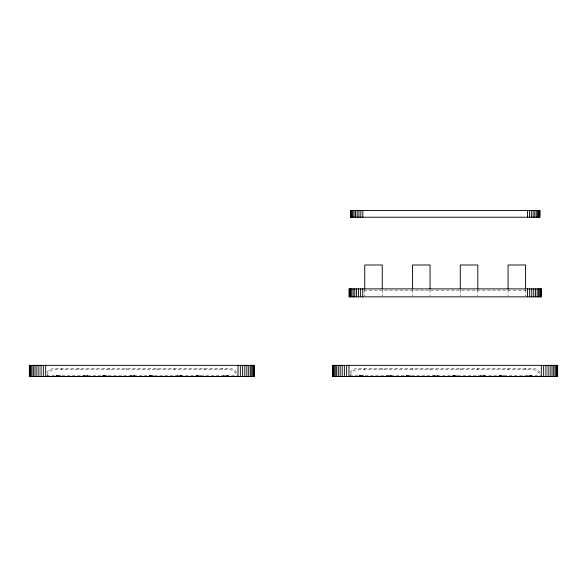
<?xml version="1.0" encoding="UTF-8"?>
<svg xmlns="http://www.w3.org/2000/svg" width="587" height="587" viewBox="0 0 587 587"><rect width="100%" height="100%" fill="white"/><g stroke="black" fill="none" stroke-linecap="round" stroke-linejoin="round"><path stroke-width="0.44" stroke-dasharray="2.94 2.2" d="M47.276 375.599C47.525 372.319 50.599 369.876 53.791 369.773L229.899 369.773C233.487 369.847 236.51 372.862 236.583 376.45M350.586 375.599C350.828 372.319 353.91 369.876 357.101 369.773L533.209 369.773C536.797 369.847 539.82 372.862 539.893 376.45M46.872 372.774L48.163 370.837L50.746 369.113L53.791 368.504L229.899 368.504L232.944 369.113L235.526 370.837L236.825 372.774M350.175 372.774L351.474 370.837L354.056 369.113L357.101 368.504L533.209 368.504L536.254 369.113L538.837 370.837L540.128 372.774M363.991 290.154L526.319 290.154M46.586 375.196L237.86 375.196M349.808 375.196L541.17 375.196M531.264 375.196L531.264 376.458M531.125 375.196L531.125 376.458M530.714 375.196L530.714 376.458M530.054 375.196L530.054 376.458M529.195 375.196L529.195 376.458M528.197 375.196L528.197 376.458M527.126 375.196L527.126 376.458M525.578 289.56L525.578 295.929M525.578 368.504L525.578 369.773M508.063 289.56L508.063 295.929M508.063 368.504L508.063 369.773M503.8 375.196L503.8 376.458M502.729 375.196L502.729 376.458M501.731 375.196L501.731 376.458M500.872 375.196L500.872 376.458M500.219 375.196L500.219 376.458M499.801 375.196L499.801 376.458M499.662 375.196L499.662 376.458M484.524 375.196L484.524 376.458M484.385 375.196L484.385 376.458M483.967 375.196L483.967 376.458M483.314 375.196L483.314 376.458M482.455 375.196L482.455 376.458M481.457 375.196L481.457 376.458M480.386 375.196L480.386 376.458M477.803 289.56L477.803 295.929M477.803 368.504L477.803 369.773M460.289 289.56L460.289 295.929M460.289 368.504L460.289 369.773M457.06 375.196L457.06 376.458M455.989 375.196L455.989 376.458M454.991 375.196L454.991 376.458M454.133 375.196L454.133 376.458M453.472 375.196L453.472 376.458M453.061 375.196L453.061 376.458M452.922 375.196L452.922 376.458M437.785 375.196L437.785 376.458M437.645 375.196L437.645 376.458M437.227 375.196L437.227 376.458M436.574 375.196L436.574 376.458M435.715 375.196L435.715 376.458M434.718 375.196L434.718 376.458M433.646 375.196L433.646 376.458M430.036 289.56L430.036 295.929M430.036 368.504L430.036 369.773M412.514 289.56L412.514 295.929M412.514 368.504L412.514 369.773M410.32 375.196L410.32 376.458M409.249 375.196L409.249 376.458M408.251 375.196L408.251 376.458M407.393 375.196L407.393 376.458M406.732 375.196L406.732 376.458M406.321 375.196L406.321 376.458M406.182 375.196L406.182 376.458M391.045 375.196L391.045 376.458M390.898 375.196L390.898 376.458M390.487 375.196L390.487 376.458M389.827 375.196L389.827 376.458M388.968 375.196L388.968 376.458M387.97 375.196L387.97 376.458M386.899 375.196L386.899 376.458M382.262 289.56L382.262 295.929M382.262 368.504L382.262 369.773M364.747 289.56L364.747 295.929M364.747 368.504L364.747 369.773M363.58 375.196L363.58 376.458M362.509 375.196L362.509 376.458M361.511 375.196L361.511 376.458M360.653 375.196L360.653 376.458M359.992 375.196L359.992 376.458M359.582 375.196L359.582 376.458M359.435 375.196L359.435 376.458M227.954 375.196L227.954 376.458M227.815 375.196L227.815 376.458M227.404 375.196L227.404 376.458M226.743 375.196L226.743 376.458M225.885 375.196L225.885 376.458M224.887 375.196L224.887 376.458M223.816 375.196L223.816 376.458M222.268 368.504L222.268 369.773M204.753 368.504L204.753 369.773M200.497 375.196L200.497 376.458M199.426 375.196L199.426 376.458M198.428 375.196L198.428 376.458M197.57 375.196L197.57 376.458M196.909 375.196L196.909 376.458M196.498 375.196L196.498 376.458M196.352 375.196L196.352 376.458M181.214 375.196L181.214 376.458M181.075 375.196L181.075 376.458M180.664 375.196L180.664 376.458M180.004 375.196L180.004 376.458M179.145 375.196L179.145 376.458M178.147 375.196L178.147 376.458M177.076 375.196L177.076 376.458M174.5 368.504L174.5 369.773M156.978 368.504L156.978 369.773M153.75 375.196L153.75 376.458M152.679 375.196L152.679 376.458M151.681 375.196L151.681 376.458M150.822 375.196L150.822 376.458M150.169 375.196L150.169 376.458M149.751 375.196L149.751 376.458M149.612 375.196L149.612 376.458M134.474 375.196L134.474 376.458M134.335 375.196L134.335 376.458M133.924 375.196L133.924 376.458M133.264 375.196L133.264 376.458M132.405 375.196L132.405 376.458M131.407 375.196L131.407 376.458M130.336 375.196L130.336 376.458M126.726 368.504L126.726 369.773M109.211 368.504L109.211 369.773M107.01 375.196L107.01 376.458M105.939 375.196L105.939 376.458M104.941 375.196L104.941 376.458M104.082 375.196L104.082 376.458M103.429 375.196L103.429 376.458M103.011 375.196L103.011 376.458M102.872 375.196L102.872 376.458M87.734 375.196L87.734 376.458M87.595 375.196L87.595 376.458M87.177 375.196L87.177 376.458M86.524 375.196L86.524 376.458M85.665 375.196L85.665 376.458M84.667 375.196L84.667 376.458M83.596 375.196L83.596 376.458M78.951 368.504L78.951 369.773M61.437 368.504L61.437 369.773M60.27 375.196L60.27 376.458M59.199 375.196L59.199 376.458M58.201 375.196L58.201 376.458M57.343 375.196L57.343 376.458M56.682 375.196L56.682 376.458M56.271 375.196L56.271 376.458M56.132 375.196L56.132 376.458"/><path stroke-width="0.88" d="M47.107 376.45L236.583 376.45M350.417 376.45L539.893 376.45M557.481 365.363L557.481 376.458M556.99 365.363L556.99 376.458M556.175 365.363L556.175 376.458M555.06 365.363L555.06 376.458M553.666 365.363L553.666 376.458M552.015 365.363L552.015 376.458M550.151 365.363L550.151 376.458M548.111 365.363L548.111 376.458M545.925 365.363L545.925 376.458M543.65 365.363L543.65 376.458M541.331 365.363L541.331 376.458M541.001 288.885L541.001 296.839M540.502 288.885L540.502 296.839M539.739 210.542L539.739 217.219M539.68 288.885L539.68 296.839M539.284 210.542L539.284 217.219M538.543 210.542L538.543 217.219M538.565 288.885L538.565 296.839M537.531 210.542L537.531 217.219M537.178 288.885L537.178 296.839M536.276 210.542L536.276 217.219M535.549 288.885L535.549 296.839M534.801 210.542L534.801 217.219M533.73 288.885L533.73 296.839M533.15 210.542L533.15 217.219M531.756 288.885L531.756 296.839M531.36 210.542L531.36 217.219M529.679 288.885L529.679 296.839M529.474 210.542L529.474 217.219M527.544 288.885L527.544 296.839M527.493 210.542L527.493 217.219M525.578 288.65L525.578 264.994L508.063 264.994L508.063 288.65M477.803 288.65L477.803 264.994L460.289 264.994L460.289 288.65M430.036 288.65L430.036 264.994L412.514 264.994L412.514 288.65M382.262 288.65L382.262 264.994L364.747 264.994L364.747 288.65M362.81 210.542L362.81 217.219M362.766 288.885L362.766 296.839M360.829 210.542L360.829 217.219M360.631 288.885L360.631 296.839M358.95 210.542L358.95 217.219M358.554 288.885L358.554 296.839M357.16 210.542L357.16 217.219M356.58 288.885L356.58 296.839M355.509 210.542L355.509 217.219M354.753 288.885L354.753 296.839M354.034 210.542L354.034 217.219M353.132 288.885L353.132 296.839M352.772 210.542L352.772 217.219M351.76 210.542L351.76 217.219M351.738 288.885L351.738 296.839M351.019 210.542L351.019 217.219M350.571 210.542L350.571 217.219M350.622 288.885L350.622 296.839M349.808 288.885L349.808 296.839M349.309 288.885L349.309 296.839M348.979 365.363L348.979 376.458M346.653 365.363L346.653 376.458M344.378 365.363L344.378 376.458M342.199 365.363L342.199 376.458M340.152 365.363L340.152 376.458M338.288 365.363L338.288 376.458M336.644 365.363L336.644 376.458M335.25 365.363L335.25 376.458M334.135 365.363L334.135 376.458M333.321 365.363L333.321 376.458M332.822 365.363L332.822 376.458M254.178 365.363L254.178 376.458M253.679 365.363L253.679 376.458M252.865 365.363L252.865 376.458M251.75 365.363L251.75 376.458M250.356 365.363L250.356 376.458M248.712 365.363L248.712 376.458M246.848 365.363L246.848 376.458M244.801 365.363L244.801 376.458M242.622 365.363L242.622 376.458M240.347 365.363L240.347 376.458M238.021 365.363L238.021 376.458M45.669 365.363L45.669 376.458M43.35 365.363L43.35 376.458M41.075 365.363L41.075 376.458M38.889 365.363L38.889 376.458M36.849 365.363L36.849 376.458M34.985 365.363L34.985 376.458M33.334 365.363L33.334 376.458M31.94 365.363L31.94 376.458M30.825 365.363L30.825 376.458M30.01 365.363L30.01 376.458M29.519 365.363L29.519 376.458M539.893 210.542L350.417 210.542L350.417 217.219L539.893 217.219L539.893 210.542M541.17 288.885L349.14 288.885L349.14 296.839L541.17 296.839L541.17 288.885M254.34 365.363L29.35 365.363L29.35 376.458L254.34 376.458L254.34 365.363M557.65 365.363L332.66 365.363L332.66 376.458L557.65 376.458L557.65 365.363"/></g></svg>
